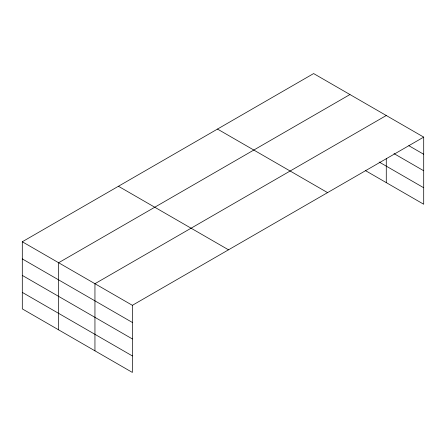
<?xml version="1.0" encoding="UTF-8"?>
<svg xmlns="http://www.w3.org/2000/svg" width="446" height="446" viewBox="0 0 446 446"><rect width="100%" height="100%" fill="white"/><g stroke="black" fill="none" stroke-linecap="round" stroke-linejoin="round"><path stroke-width="0.67" d="M423.7 137.117L313.627 73.568L22.3 241.765L22.3 308.883L132.373 372.432L132.373 305.315L423.7 137.117L423.7 204.235L365.436 170.595M349.948 94.541L58.627 262.733L58.627 329.85M386.275 115.514L94.948 283.706L94.948 350.824M408.848 145.697L423.7 154.271M393.996 153.608L423.7 170.757M379.128 162.015L423.7 187.749M217.486 129.072L327.565 192.622M118.435 186.261L228.514 249.81M22.3 241.765L132.373 305.315M22.3 258.914L132.373 322.464M22.3 275.405L132.373 338.954M22.3 292.392L132.373 355.941M386.275 158.665L386.275 182.631"/></g></svg>
